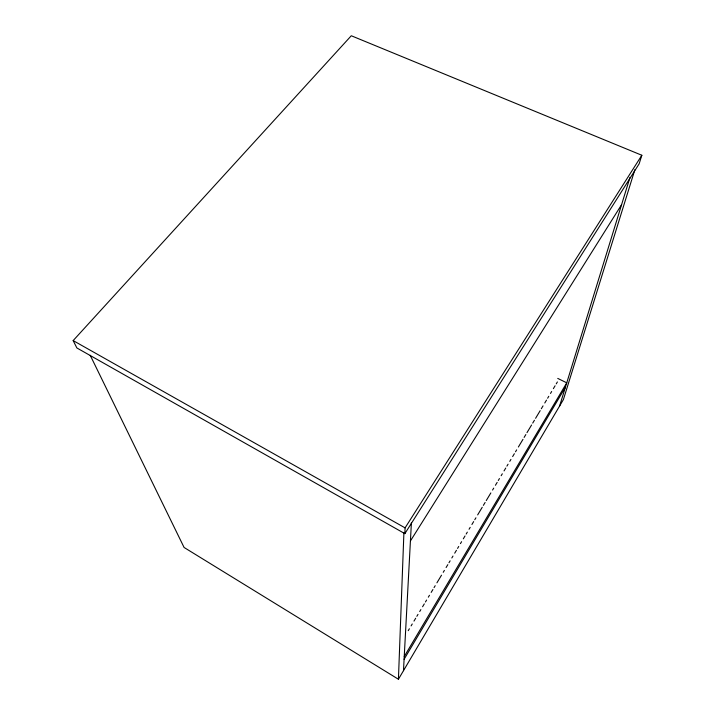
<?xml version="1.0" encoding="UTF-8"?>
<svg xmlns="http://www.w3.org/2000/svg" width="715" height="715" viewBox="0 0 715 715"><rect width="100%" height="100%" fill="white"/><g stroke="black" fill="none" stroke-linecap="round" stroke-linejoin="round"><path stroke-width="1.07" d="M90.206 355.275L184.086 547.467L398.425 679.25L403.904 532.711M404.851 533.649L405.083 527.876L641.838 155.262L351.288 35.75L73.162 340.59L76.871 347.955L404.851 533.649L639.165 163.78L641.838 155.262M403.483 670.67L411.402 522.736M559.639 405.95L630.004 177.32M634.902 169.607L563.393 399.587L398.425 679.25M404.243 656.522L566.754 382.829L557.745 378.405M404.091 659.284L565.368 387.316M408.238 630.666L409.382 628.753M411.107 625.884L412.251 623.972M413.976 621.103L415.692 618.234M416.845 616.321L417.989 614.4M419.714 611.531L420.858 609.618M422.583 606.749L424.299 603.88M425.452 601.967L426.596 600.055M428.321 597.186L429.465 595.273M431.181 592.404L432.906 589.535M434.05 587.623L435.203 585.71M436.919 582.841L441.513 575.182M443.229 572.313L444.381 570.4M446.097 567.531L447.822 564.662M448.966 562.75L450.119 560.837M451.835 557.968L452.979 556.056M454.704 553.187L456.429 550.318M457.573 548.396L458.717 546.483M460.442 543.615L461.586 541.702M463.311 538.833L465.027 535.964M466.18 534.051L467.324 532.139M469.049 529.27L470.193 527.357M471.918 524.488L473.634 521.619M474.778 519.707L475.931 517.794M477.647 514.916L482.241 507.266M483.385 505.353L485.11 502.484M486.254 500.572L490.848 492.921M492.564 490.052L493.716 488.139M495.432 485.271L497.157 482.402M498.301 480.48L499.445 478.567M501.17 475.698L502.314 473.786M504.039 470.917L505.755 468.048M506.908 466.135L508.052 464.223M509.777 461.354L510.921 459.441M512.646 456.572L514.362 453.703M515.515 451.791L516.659 449.878M518.384 447L522.969 439.35M524.113 437.437L525.838 434.568M526.982 432.655L531.576 425.005M532.72 423.092L534.445 420.223M535.589 418.311L540.183 410.651M541.327 408.739L543.043 405.87M544.767 403.001L546.492 400.132M547.636 398.219L548.78 396.307M550.505 393.438L551.649 391.525M553.374 388.656L555.09 385.787M556.243 383.875L557.387 381.953M410.428 540.951L621.585 204.678M73.162 340.59L405.083 527.876"/></g></svg>
